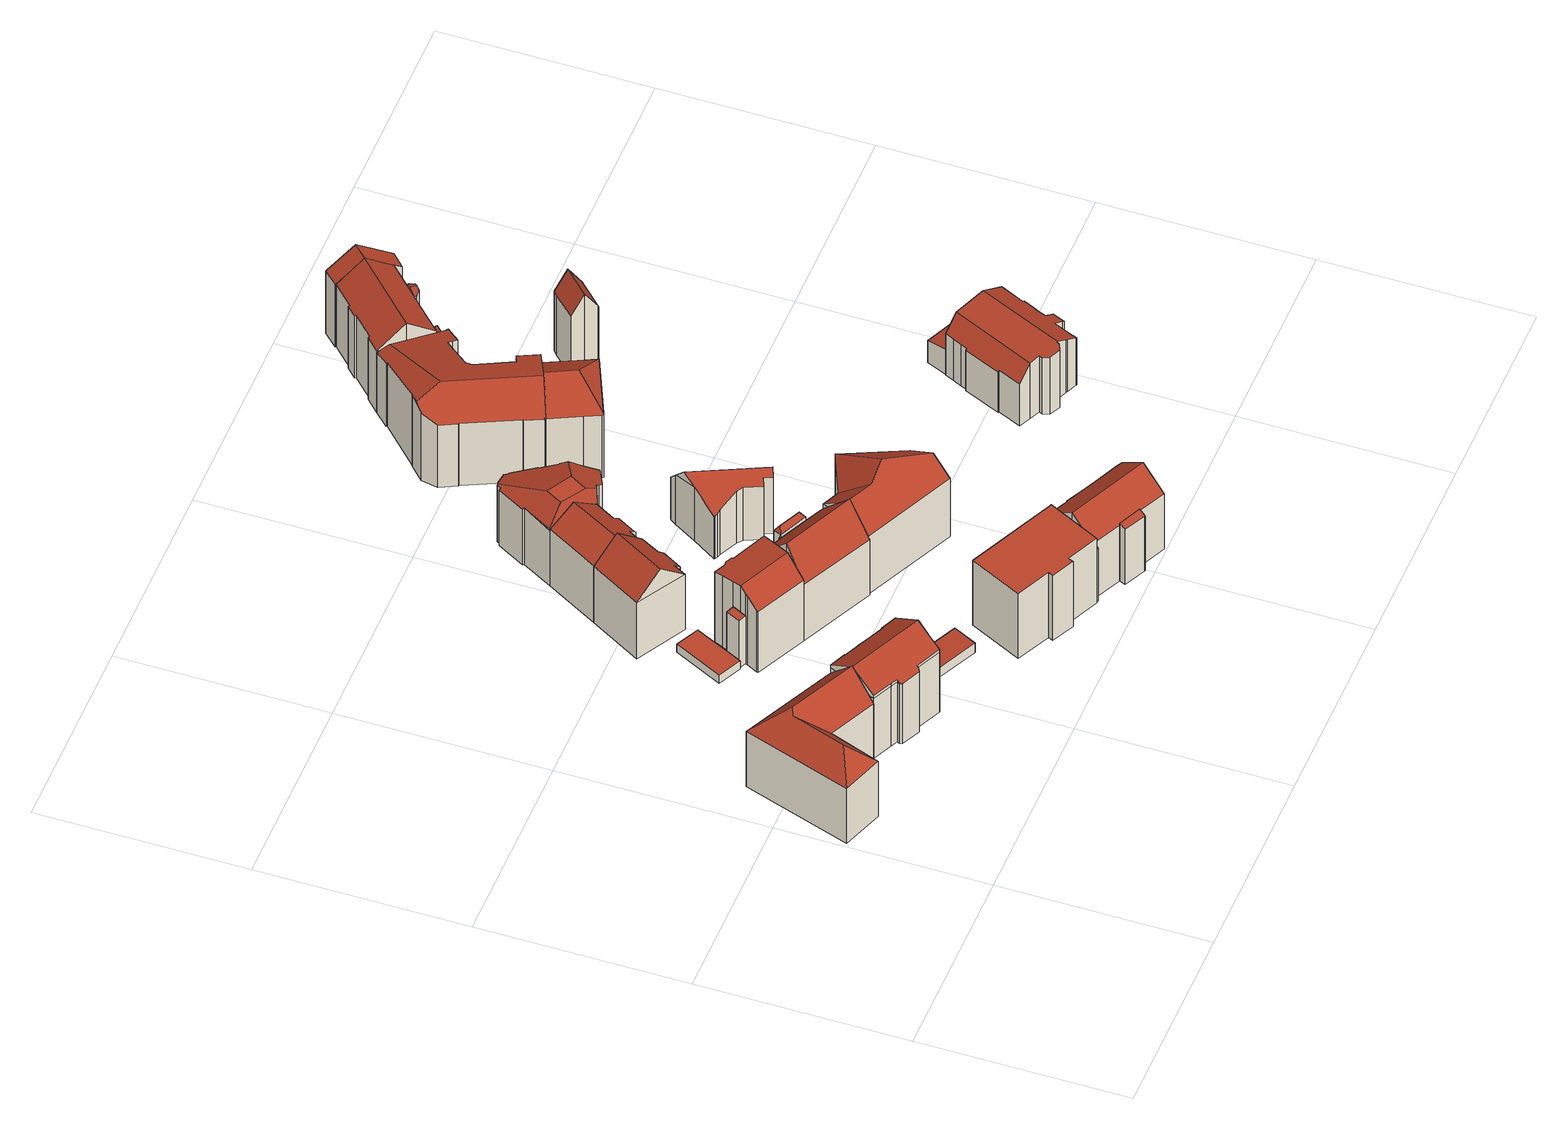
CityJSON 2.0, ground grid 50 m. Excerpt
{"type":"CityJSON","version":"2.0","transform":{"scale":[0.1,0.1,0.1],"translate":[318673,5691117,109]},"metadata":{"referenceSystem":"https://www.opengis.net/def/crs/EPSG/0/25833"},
"CityObjects":{
"building1":{"type":"Building","attributes":{"Dachtyp_tdc":"tdcFreeFormRoof","Gemeindeschluessel":14713000,"Dachneigung":45.86,"QualitaetDacherkennung":14,"Geometrietyp2DReferenz":"3000","function":"31001_9998","roofType":"5000","measuredHeight":23.43},"geometry":[{"type":"MultiSurface","lod":"2","boundaries":[[[0,1,2,3]],[[1,4,5,2]],[[4,6,7,5]],[[6,8,9,7]],[[8,10,11,9]],[[10,0,3,11]],[[12,13,14,10,8]],[[12,8,6]],[[13,12,6,4]],[[15,14,13,4,1]],[[15,1,0]],[[14,15,0,10]],[[3,2,5,7,9,11]]],"semantics":{"surfaces":[{"type":"WallSurface"},{"type":"RoofSurface"},{"type":"GroundSurface"}],"values":[0,0,0,0,0,0,1,0,1,1,1,1,2]}}]},
"building2":{"type":"Building","attributes":{"Dachtyp_tdc":"tdcFreeFormRoof","Gemeindeschluessel":14713000,"Dachneigung":32.24,"QualitaetDacherkennung":67,"Geometrietyp2DReferenz":"3000","function":"31001_9998","roofType":"5000","measuredHeight":23.02},"geometry":[{"type":"MultiSurface","lod":"2","boundaries":[[[16,17,18]],[[18,17,19,20]],[[20,19,21,22]],[[22,21,23,24]],[[24,23,25,26,27]],[[28,29,30,31]],[[32,33,34,29,28]],[[31,30,35,36]],[[36,35,37,38]],[[38,37,39,40]],[[40,39,41]],[[27,26,42,43]],[[43,42,44,45]],[[45,44,46,47]],[[47,46,48,49]],[[49,48,50,51]],[[51,50,52,53]],[[53,52,54,55]],[[55,54,56,57]],[[57,56,58,59]],[[59,58,33,32]],[[60,61,62,63,64,65,66,67,68,69,70,71,72,73,74,75,76,77,78,79,80,81]],[[47,49,61,60]],[[49,51,62,61]],[[51,53,63,62]],[[53,55,64,63]],[[55,57,65,64]],[[57,59,66,65]],[[59,32,67,66]],[[32,28,68,67]],[[28,31,69,68]],[[31,36,70,69]],[[36,38,71,70]],[[38,40,72,71]],[[40,41,73,72]],[[41,16,74,73]],[[16,18,75,74]],[[18,20,76,75]],[[20,22,77,76]],[[22,24,78,77]],[[24,27,79,78]],[[27,43,80,79]],[[43,45,81,80]],[[45,47,60,81]],[[33,58,56,54,52,50,48,46,44,42,26,25,34]],[[39,37,35,30,29,34,25,23,21,19,17,16,41]]],"semantics":{"surfaces":[{"type":"WallSurface"},{"type":"GroundSurface"},{"type":"RoofSurface"}],"values":[0,0,0,0,0,0,0,0,0,0,0,0,0,0,0,0,0,0,0,0,0,1,0,0,0,0,0,0,0,0,0,0,0,0,0,0,0,0,0,0,0,0,0,0,2,2]}}]},
"building3":{"type":"Building","attributes":{"Dachtyp_tdc":"tdcPolyFlatRoof","Gemeindeschluessel":14713000,"Dachneigung":0,"QualitaetDacherkennung":81,"Geometrietyp2DReferenz":"3000","function":"31001_9998","roofType":"1000","measuredHeight":2.42},"geometry":[{"type":"MultiSurface","lod":"2","boundaries":[[[82,83,84,85]],[[83,86,87,84]],[[86,88,89,87]],[[88,90,91,89]],[[90,92,93,91]],[[92,94,95,93]],[[94,82,85,95]],[[94,92,90,88,86,83,82]],[[85,84,87,89,91,93,95]]],"semantics":{"surfaces":[{"type":"WallSurface"},{"type":"RoofSurface"},{"type":"GroundSurface"}],"values":[0,0,0,0,0,0,0,1,2]}}]},
"building4":{"type":"Building","attributes":{"Dachtyp_tdc":"tdcPolyFlatRoof","Gemeindeschluessel":14713000,"Dachneigung":0,"QualitaetDacherkennung":1,"Geometrietyp2DReferenz":"3000","function":"31001_9998","roofType":"1000","measuredHeight":14.25},"geometry":[{"type":"MultiSurface","lod":"2","boundaries":[[[96,97,98,99]],[[97,100,101,98]],[[100,102,103,101]],[[102,96,99,103]],[[102,100,97,96]],[[99,98,101,103]]],"semantics":{"surfaces":[{"type":"WallSurface"},{"type":"RoofSurface"},{"type":"GroundSurface"}],"values":[0,0,0,0,1,2]}}]},
"building5":{"type":"Building","attributes":{"Gemeindeschluessel":14713000,"Dachtyp_tdc":"tdcPolyFlatRoof","Dachneigung":2.97,"QualitaetDacherkennung":75,"Geometrietyp2DReferenz":"3000","function":"31001_9998","roofType":"2100","measuredHeight":3.1},"geometry":[{"type":"MultiSurface","lod":"2","boundaries":[[[104,105,106,107]],[[105,108,109,106]],[[108,110,111,109]],[[110,112,113,111]],[[112,104,107,113]],[[112,110,108,105,104]],[[107,106,109,111,113]]],"semantics":{"surfaces":[{"type":"WallSurface"},{"type":"RoofSurface"},{"type":"GroundSurface"}],"values":[0,0,0,0,0,1,2]}}]},
"building6":{"type":"Building","attributes":{"Gemeindeschluessel":14713000,"Geometrietyp2DReferenz":"3000","function":"31001_9998","roofType":"9999"},"children":["building6-1","building6-2"]},
"building6-1":{"type":"BuildingPart","attributes":{"Dachtyp_tdc":"tdcGableRoof","Dachneigung":10.24,"QualitaetDacherkennung":40,"Geometrietyp2DReferenz":"3000","roofType":"3100","measuredHeight":22.45},"parents":["building6"],"geometry":[{"type":"MultiSurface","lod":"2","boundaries":[[[114,115,116,117]],[[115,118,119,116]],[[118,120,121,122,119]],[[123,124,125,126,127]],[[124,128,129,125]],[[128,130,131,129]],[[130,132,133,131]],[[132,134,135,133]],[[134,136,137,135]],[[136,138,139,137]],[[138,140,141,139]],[[140,142,143,141]],[[142,144,145,143]],[[144,114,117,145]],[[140,138,136,134,132,130,128,124]],[[124,123,146,120,118,115,114,144,142,140]],[[117,116,119,122,147,126,125,129,131,133,135,137,139,141,143,145]],[[148,121,120,146]],[[148,147,122,121]],[[123,127,148,146]],[[127,126,147,148]]],"semantics":{"surfaces":[{"type":"WallSurface"},{"type":"RoofSurface"},{"type":"GroundSurface"},{"type":"ClosureSurface"}],"values":[0,0,0,0,0,0,0,0,0,0,0,0,0,0,1,1,2,0,3,0,3]}}]},
"building6-2":{"type":"BuildingPart","attributes":{"Dachtyp_tdc":"tdcPolyFlatRoof","Dachneigung":42.02,"QualitaetDacherkennung":27,"Geometrietyp2DReferenz":"3000","roofType":"2100","measuredHeight":19.7},"parents":["building6"],"geometry":[{"type":"MultiSurface","lod":"2","boundaries":[[[121,149,150,122]],[[149,151,152,150]],[[151,153,154,152]],[[153,155,156,154]],[[155,157,158,156]],[[157,159,160,158]],[[159,127,126,160]],[[127,159,157,155,153,151,149,121,148]],[[147,122,150,152,154,156,158,160,126]],[[121,122,147,148]],[[147,126,127,148]]],"semantics":{"surfaces":[{"type":"WallSurface"},{"type":"RoofSurface"},{"type":"GroundSurface"},{"type":"ClosureSurface"}],"values":[0,0,0,0,0,0,0,1,2,3,3]}}]},
"building7":{"type":"Building","attributes":{"Dachtyp_tdc":"tdcFreeFormRoof","Gemeindeschluessel":14713000,"Dachneigung":41.99,"QualitaetDacherkennung":57,"Geometrietyp2DReferenz":"3000","function":"31001_9998","roofType":"5000","measuredHeight":22.82},"geometry":[{"type":"MultiSurface","lod":"2","boundaries":[[[161,162,163,164]],[[162,165,166,163]],[[165,167,168,166]],[[167,169,170,168]],[[169,171,172,170]],[[171,173,174,172]],[[173,175,176,174]],[[175,177,178,176]],[[177,161,164,178]],[[165,162,161,179,180,173,171,169,167]],[[180,179,177,175]],[[161,177,179]],[[175,173,180]],[[164,163,166,168,170,172,174,176,178]]],"semantics":{"surfaces":[{"type":"WallSurface"},{"type":"RoofSurface"},{"type":"GroundSurface"}],"values":[0,0,0,0,0,0,0,0,0,1,1,0,0,2]}}]},
"building8":{"type":"Building","attributes":{"Dachtyp_tdc":"tdcPolyFlatRoof","Gemeindeschluessel":14713000,"Dachneigung":0,"QualitaetDacherkennung":54,"Geometrietyp2DReferenz":"3000","function":"31001_9998","roofType":"1000","measuredHeight":19.57},"geometry":[{"type":"MultiSurface","lod":"2","boundaries":[[[181,182,183,184]],[[182,185,186,183]],[[185,187,188,186]],[[187,189,190,188]],[[189,191,192,190]],[[191,193,194,192]],[[193,195,196,194]],[[195,197,198,196]],[[197,199,200,198]],[[199,181,184,200]],[[199,197,195,193,191,189,187,185,182,181]],[[184,183,186,188,190,192,194,196,198,200]]],"semantics":{"surfaces":[{"type":"WallSurface"},{"type":"RoofSurface"},{"type":"GroundSurface"}],"values":[0,0,0,0,0,0,0,0,0,0,1,2]}}]},
"building9":{"type":"Building","attributes":{"Gemeindeschluessel":14713000,"Geometrietyp2DReferenz":"3000","function":"31001_9998","roofType":"9999"},"children":["building9-1","building9-2"]},
"building9-1":{"type":"BuildingPart","attributes":{"Dachtyp_tdc":"tdcGableRoof","Dachneigung":46.59,"QualitaetDacherkennung":47,"Geometrietyp2DReferenz":"3000","roofType":"3100","measuredHeight":24.8},"parents":["building9"],"geometry":[{"type":"MultiSurface","lod":"2","boundaries":[[[201,202,203,204]],[[202,205,206,203]],[[205,207,208,206]],[[207,209,210,208]],[[209,211,131,210]],[[211,212,129,131]],[[212,213,214,129]],[[213,215,160,214]],[[215,216,217,160]],[[216,218,217]],[[213,212,211,209,207,205]],[[205,202,201,219,220,216,215,213]],[[221,204,203,206,208,210,131,129,214,160,217]],[[220,218,216]],[[201,204,221,219]],[[219,221,217,218,220]]],"semantics":{"surfaces":[{"type":"WallSurface"},{"type":"RoofSurface"},{"type":"GroundSurface"},{"type":"ClosureSurface"}],"values":[0,0,0,0,0,0,0,0,0,0,1,1,2,0,3,3]}}]},
"building9-2":{"type":"BuildingPart","attributes":{"Dachtyp_tdc":"tdcFreeFormRoof","Dachneigung":56.79,"QualitaetDacherkennung":24,"Geometrietyp2DReferenz":"3000","roofType":"5000","measuredHeight":18.79},"parents":["building9"],"geometry":[{"type":"MultiSurface","lod":"2","boundaries":[[[218,222,221,217]],[[222,223,224,221]],[[223,225,226,224]],[[225,227,201,204,226]],[[225,223,228,229]],[[223,222,218,220,222,228]],[[222,227,229,228]],[[227,225,229]],[[217,221,224,226,204,221]],[[219,201,227,222]],[[221,204,201,219]],[[220,219,222]],[[218,217,221,219,220]]],"semantics":{"surfaces":[{"type":"WallSurface"},{"type":"RoofSurface"},{"type":"GroundSurface"},{"type":"ClosureSurface"}],"values":[0,0,0,0,1,1,1,1,2,0,3,0,3]}}]},
"building10":{"type":"Building","attributes":{"Dachtyp_tdc":"tdcFreeFormRoof","Gemeindeschluessel":14713000,"Dachneigung":37.4,"QualitaetDacherkennung":34,"Geometrietyp2DReferenz":"3000","function":"31001_9998","roofType":"5000","measuredHeight":21.08},"geometry":[{"type":"MultiSurface","lod":"2","boundaries":[[[230,231,232,233]],[[231,234,235,232]],[[234,236,237,235]],[[236,238,239,237]],[[238,240,241,239]],[[240,242,243,241]],[[242,244,245,243]],[[244,246,247,245]],[[246,230,233,247]],[[248,249,234,231]],[[238,236,249,248,230,246,244,242,240]],[[236,234,249]],[[231,230,248]],[[233,232,235,237,239,241,243,245,247]]],"semantics":{"surfaces":[{"type":"WallSurface"},{"type":"RoofSurface"},{"type":"GroundSurface"}],"values":[0,0,0,0,0,0,0,0,0,1,1,0,0,2]}}]},
"building11":{"type":"Building","attributes":{"Dachtyp_tdc":"tdcPolyFlatRoof","Gemeindeschluessel":14713000,"Dachneigung":0,"QualitaetDacherkennung":64,"Geometrietyp2DReferenz":"3000","function":"31001_9998","roofType":"1000","measuredHeight":2.04},"geometry":[{"type":"MultiSurface","lod":"2","boundaries":[[[250,251,252,253]],[[251,254,255,252]],[[254,256,257,255]],[[256,258,259,257]],[[258,260,261,259]],[[260,262,263,261]],[[262,250,253,263]],[[262,260,258,256,254,251,250]],[[253,252,255,257,259,261,263]]],"semantics":{"surfaces":[{"type":"WallSurface"},{"type":"RoofSurface"},{"type":"GroundSurface"}],"values":[0,0,0,0,0,0,0,1,2]}}]},
"building12":{"type":"Building","attributes":{"Dachtyp_tdc":"tdcFreeFormRoof","Gemeindeschluessel":14713000,"Dachneigung":19.81,"QualitaetDacherkennung":11,"Geometrietyp2DReferenz":"3000","function":"31001_9998","roofType":"5000","measuredHeight":21.28},"geometry":[{"type":"MultiSurface","lod":"2","boundaries":[[[264,265,266,267]],[[265,268,269,266]],[[268,270,271,269]],[[270,272,273,271]],[[272,274,275,273]],[[274,276,277,275]],[[276,278,279,277]],[[278,280,281,279]],[[280,282,283,281]],[[282,284,285,283]],[[284,286,287,285]],[[286,288,289,287]],[[288,290,291,289]],[[290,292,293,291]],[[292,294,295,293]],[[294,296,297,295]],[[296,298,299,297]],[[298,300,301,299]],[[300,302,303,301]],[[302,304,305,303]],[[304,306,307,305]],[[306,308,309,307]],[[308,310,311,309]],[[310,264,267,311]],[[312,302,300,298,296,294,313,314,315]],[[265,264,310,308,306,304,312,315,316,317,270,268]],[[278,276,274,272,317,316,318,319,288,286,284,282,280]],[[290,319,318,314,313,292]],[[318,316,315,314]],[[304,302,312]],[[272,270,317]],[[290,288,319]],[[294,292,313]],[[267,266,269,271,273,275,277,279,281,283,285,287,289,291,293,295,297,299,301,303,305,307,309,311]]],"semantics":{"surfaces":[{"type":"WallSurface"},{"type":"RoofSurface"},{"type":"GroundSurface"}],"values":[0,0,0,0,0,0,0,0,0,0,0,0,0,0,0,0,0,0,0,0,0,0,0,0,1,1,1,1,1,0,0,0,0,2]}}]},
"building13":{"type":"Building","attributes":{"Gemeindeschluessel":14713000,"Geometrietyp2DReferenz":"3000","function":"31001_9998","roofType":"9999"},"children":["building13-1","building13-2"]},
"building13-1":{"type":"BuildingPart","attributes":{"Dachtyp_tdc":"tdcPolyFlatRoof","Dachneigung":29.34,"QualitaetDacherkennung":36,"Geometrietyp2DReferenz":"3000","roofType":"2100","measuredHeight":17.37},"parents":["building13"],"geometry":[{"type":"MultiSurface","lod":"2","boundaries":[[[320,321,322,323]],[[321,324,325,322]],[[324,326,327,328,325]],[[329,320,323,330,331]],[[329,326,324,321,320]],[[323,322,325,328,330]],[[332,327,326]],[[332,328,327]],[[331,332,326,329]],[[331,330,328,332]]],"semantics":{"surfaces":[{"type":"WallSurface"},{"type":"RoofSurface"},{"type":"GroundSurface"},{"type":"ClosureSurface"}],"values":[0,0,0,0,1,2,0,3,0,3]}}]},
"building13-2":{"type":"BuildingPart","attributes":{"Dachtyp_tdc":"tdcGableRoof","Dachneigung":36.2,"QualitaetDacherkennung":52,"Geometrietyp2DReferenz":"3000","roofType":"3100","measuredHeight":21.44},"parents":["building13"],"geometry":[{"type":"MultiSurface","lod":"2","boundaries":[[[327,333,334,328]],[[333,335,336,334]],[[335,337,338,336]],[[337,339,340,338]],[[339,341,342,340]],[[341,343,344,342]],[[343,345,346,344]],[[345,347,348,346]],[[347,349,350,348]],[[349,351,352,350]],[[351,353,354,352]],[[353,355,356,354]],[[355,357,358,356]],[[357,359,360,358]],[[359,361,362,360]],[[361,363,330,362]],[[363,331,330]],[[359,357,355,353,351,349,347,345,343,341,339]],[[339,337,335,333,327,332,331,363,361,359]],[[328,334,336,338,340,342,344,346,348,350,352,354,356,358,360,362,330]],[[328,330,331,332]],[[327,328,332]]],"semantics":{"surfaces":[{"type":"WallSurface"},{"type":"RoofSurface"},{"type":"GroundSurface"},{"type":"ClosureSurface"}],"values":[0,0,0,0,0,0,0,0,0,0,0,0,0,0,0,0,0,1,1,2,3,3]}}]},
"building14":{"type":"Building","attributes":{"Dachtyp_tdc":"tdcFreeFormRoof","Gemeindeschluessel":14713000,"Dachneigung":38.31,"QualitaetDacherkennung":13,"Geometrietyp2DReferenz":"3000","function":"31001_9998","roofType":"5000","measuredHeight":24.73},"geometry":[{"type":"MultiSurface","lod":"2","boundaries":[[[364,365,366,367]],[[365,368,369,366]],[[368,370,371,369]],[[370,372,373,371]],[[372,374,375,373]],[[374,364,367,375]],[[376,374,372]],[[377,376,372,370]],[[378,377,370,368]],[[379,378,368,365]],[[379,365,364]],[[376,377,378,379,364,374]],[[367,366,369,371,373,375]]],"semantics":{"surfaces":[{"type":"WallSurface"},{"type":"RoofSurface"},{"type":"GroundSurface"}],"values":[0,0,0,0,0,0,0,1,1,1,0,1,2]}}]},
"building15":{"type":"Building","attributes":{"Dachtyp_tdc":"tdcFreeFormRoof","Gemeindeschluessel":14713000,"Dachneigung":53.99,"QualitaetDacherkennung":28,"Geometrietyp2DReferenz":"3000","function":"31001_9998","roofType":"5000","measuredHeight":18.1},"geometry":[{"type":"MultiSurface","lod":"2","boundaries":[[[380,381,382,383]],[[381,384,385,382]],[[384,386,387,385]],[[386,388,389,387]],[[388,390,391,389]],[[390,392,393,391]],[[392,394,395,393]],[[394,396,397,395]],[[396,398,399,397]],[[398,400,401,399]],[[400,402,403,401]],[[402,404,405,403]],[[404,406,407,405]],[[406,408,409,407]],[[408,380,383,409]],[[410,384,381,380,408,406,411]],[[394,392,390,388,386,410,411,404,402,400,398,396]],[[386,384,410]],[[406,404,411]],[[383,382,385,387,389,391,393,395,397,399,401,403,405,407,409]]],"semantics":{"surfaces":[{"type":"WallSurface"},{"type":"RoofSurface"},{"type":"GroundSurface"}],"values":[0,0,0,0,0,0,0,0,0,0,0,0,0,0,0,1,1,0,0,2]}}]},
"building16":{"type":"Building","attributes":{"Dachtyp_tdc":"tdcFreeFormRoof","Gemeindeschluessel":14713000,"Dachneigung":33.62,"QualitaetDacherkennung":57,"Geometrietyp2DReferenz":"3000","function":"31001_9998","roofType":"5000","measuredHeight":24.41},"geometry":[{"type":"MultiSurface","lod":"2","boundaries":[[[412,413,414,415]],[[413,416,417,414]],[[416,418,419,417]],[[418,420,421,419]],[[420,422,423,421]],[[422,424,425,423]],[[424,426,427,425]],[[426,428,429,427]],[[428,412,415,429]],[[428,430,431]],[[424,422,420,432,430,428,426]],[[416,413,412,431,430,432,418]],[[412,428,431]],[[420,418,432]],[[415,414,417,419,421,423,425,427,429]]],"semantics":{"surfaces":[{"type":"WallSurface"},{"type":"RoofSurface"},{"type":"GroundSurface"}],"values":[0,0,0,0,0,0,0,0,0,1,1,1,0,0,2]}}]},
"building17":{"type":"Building","attributes":{"Dachtyp_tdc":"tdcFreeFormRoof","Gemeindeschluessel":14713000,"Dachneigung":15.66,"QualitaetDacherkennung":28,"Geometrietyp2DReferenz":"3000","function":"31001_9998","roofType":"5000","measuredHeight":24.1},"geometry":[{"type":"MultiSurface","lod":"2","boundaries":[[[433,434,435,436]],[[434,437,438,435]],[[437,439,440,438]],[[439,441,442,440]],[[441,443,444,442]],[[443,445,446,444]],[[445,447,448,446]],[[447,449,450,448]],[[449,451,452,450]],[[451,453,454,452]],[[453,455,456,454]],[[455,457,458,456]],[[457,459,460,458]],[[459,461,462,460]],[[461,463,464,462]],[[463,465,466,464]],[[465,467,468,466]],[[467,469,470,468]],[[469,471,472,470]],[[471,473,474,472]],[[473,475,476,474]],[[475,477,478,476]],[[477,479,480,478]],[[479,481,482,480]],[[481,483,484,482]],[[483,433,436,484]],[[485,486,437,434,433,483,481,479,487]],[[473,471,469,467,465,463,461,488,485,487,477,475]],[[459,457,455,453,451,449,447,445,443,441,439,486,485,488]],[[439,437,486]],[[461,459,488]],[[479,477,487]],[[436,435,438,440,442,444,446,448,450,452,454,456,458,460,462,464,466,468,470,472,474,476,478,480,482,484]]],"semantics":{"surfaces":[{"type":"WallSurface"},{"type":"RoofSurface"},{"type":"GroundSurface"}],"values":[0,0,0,0,0,0,0,0,0,0,0,0,0,0,0,0,0,0,0,0,0,0,0,0,0,0,1,1,1,0,0,0,2]}}]},
"building18":{"type":"Building","attributes":{"Gemeindeschluessel":14713000,"Geometrietyp2DReferenz":"3000","function":"31001_9998","roofType":"9999"},"children":["building18-1","building18-2","building18-3","building18-4"]},
"building18-1":{"type":"BuildingPart","attributes":{"Dachtyp_tdc":"tdcGableRoof","Dachneigung":36.91,"QualitaetDacherkennung":79,"Geometrietyp2DReferenz":"3000","roofType":"3100","measuredHeight":23.87},"parents":["building18"],"geometry":[{"type":"MultiSurface","lod":"2","boundaries":[[[489,490,491,492]],[[490,493,494,491]],[[493,495,496,494]],[[495,497,498,496]],[[497,499,500,498]],[[499,501,502,500]],[[503,504,505,506]],[[507,508,509,510,511]],[[512,513,514,515]],[[513,516,438,514]],[[516,517,435,438]],[[517,489,492,435]],[[513,512,508,507,504,503,518,519]],[[519,520,501,499,497,495,493,490,489,517,516,513]],[[492,491,494,496,498,500,502,521,522,506,505,511,510,515,514,438,435]],[[523,520,519]],[[521,502,501,520,523]],[[518,524,523,519]],[[503,506,522,524,518]],[[524,522,521,523]],[[507,511,505,504]],[[512,515,525,509,508]],[[525,515,510,509]]],"semantics":{"surfaces":[{"type":"WallSurface"},{"type":"RoofSurface"},{"type":"GroundSurface"},{"type":"ClosureSurface"}],"values":[0,0,0,0,0,0,0,0,0,0,0,0,1,1,2,0,3,0,3,3,3,0,3]}}]},
"building18-2":{"type":"BuildingPart","attributes":{"Dachtyp_tdc":"tdcFreeFormRoof","Dachneigung":27.76,"QualitaetDacherkennung":17,"Geometrietyp2DReferenz":"3000","roofType":"5000","measuredHeight":16.16},"parents":["building18"],"geometry":[{"type":"MultiSurface","lod":"2","boundaries":[[[526,525,515,440]],[[509,527,528,510]],[[527,526,440,528]],[[525,526,529]],[[526,527,530,529]],[[527,509,530]],[[509,525,529,530]],[[440,515,510,528]],[[510,515,525,509]]],"semantics":{"surfaces":[{"type":"WallSurface"},{"type":"RoofSurface"},{"type":"GroundSurface"},{"type":"ClosureSurface"}],"values":[0,0,0,1,1,1,1,2,3]}}]},
"building18-3":{"type":"BuildingPart","attributes":{"Dachtyp_tdc":"tdcGableRoof","Dachneigung":36.22,"QualitaetDacherkennung":67,"Geometrietyp2DReferenz":"3000","roofType":"3100","measuredHeight":23.8},"parents":["building18"],"geometry":[{"type":"MultiSurface","lod":"2","boundaries":[[[531,502,501]],[[531,532,533,502]],[[532,534,535,533]],[[534,536,537,535]],[[536,538,539,537]],[[538,540,541,539]],[[540,542,543,541]],[[542,503,506,543]],[[538,536,534,532,531,520,523,524]],[[524,518,503,542,540,538]],[[506,522,521,502,533,535,537,539,541,543]],[[522,506,503,518,524]],[[531,501,520]],[[501,502,521,523,520]],[[523,521,522,524]]],"semantics":{"surfaces":[{"type":"WallSurface"},{"type":"RoofSurface"},{"type":"GroundSurface"},{"type":"ClosureSurface"}],"values":[0,0,0,0,0,0,0,0,1,1,2,3,0,3,3]}}]},
"building18-4":{"type":"BuildingPart","attributes":{"Dachtyp_tdc":"tdcFreeFormRoof","Dachneigung":13.9,"QualitaetDacherkennung":40,"Geometrietyp2DReferenz":"3000","roofType":"5000","measuredHeight":19.61},"parents":["building18"],"geometry":[{"type":"MultiSurface","lod":"2","boundaries":[[[544,545,546,505,504]],[[545,547,548,546]],[[547,549,550,548]],[[549,551,552,550]],[[551,553,507,511,552]],[[547,545,544,554,555]],[[549,555,554,553,551]],[[549,547,555]],[[544,553,554]],[[505,546,548,550,552,511]],[[544,504,507,553]],[[504,505,511,507]]],"semantics":{"surfaces":[{"type":"WallSurface"},{"type":"RoofSurface"},{"type":"GroundSurface"},{"type":"ClosureSurface"}],"values":[0,0,0,0,0,1,1,0,0,2,0,3]}}]},
"building19":{"type":"Building","attributes":{"Dachtyp_tdc":"tdcFreeFormRoof","Gemeindeschluessel":14713000,"Dachneigung":4.25,"QualitaetDacherkennung":22,"Geometrietyp2DReferenz":"3000","function":"31001_9998","roofType":"5000","measuredHeight":17.25},"geometry":[{"type":"MultiSurface","lod":"2","boundaries":[[[556,557,558,559]],[[557,560,561,558]],[[560,562,563,561]],[[562,564,565,563]],[[564,566,567,565]],[[566,568,569,567]],[[568,570,571,569]],[[570,572,573,571]],[[572,574,575,573]],[[574,576,577,575]],[[576,578,579,577]],[[578,580,581,579]],[[580,582,583,581]],[[582,584,585,583]],[[584,586,587,585]],[[586,588,589,587]],[[588,590,591,589]],[[590,592,593,591]],[[592,594,595,593]],[[594,596,597,595]],[[596,598,599,597]],[[598,600,601,599]],[[600,602,603,601]],[[602,604,605,603]],[[604,606,607,605]],[[606,608,609,607]],[[608,610,611,609]],[[610,612,613,611]],[[612,614,615,613]],[[614,616,617,615]],[[616,618,619,617]],[[618,620,621,619]],[[620,622,623,621]],[[622,624,625,623]],[[624,626,627,625]],[[626,628,629,627]],[[628,630,631,629]],[[630,556,559,631]],[[626,624,622,620,618,616,614,612,610,608,606,604,602,600,598,596,594,592,590,588,586,584]],[[582,580,578,576,574,572,570,568,566,564]],[[584,582,564,562,560,557,556,630,628,626]],[[559,558,561,563,565,567,569,571,573,575,577,579,581,583,585,587,589,591,593,595,597,599,601,603,605,607,609,611,613,615,617,619,621,623,625,627,629,631]]],"semantics":{"surfaces":[{"type":"WallSurface"},{"type":"RoofSurface"},{"type":"GroundSurface"}],"values":[0,0,0,0,0,0,0,0,0,0,0,0,0,0,0,0,0,0,0,0,0,0,0,0,0,0,0,0,0,0,0,0,0,0,0,0,0,0,1,1,1,2]}}]},
"building20":{"type":"Building","attributes":{"Dachtyp_tdc":"tdcFreeFormRoof","Gemeindeschluessel":14713000,"Dachneigung":58.02,"QualitaetDacherkennung":3,"Geometrietyp2DReferenz":"3000","function":"31001_9998","roofType":"5000","measuredHeight":23.27},"geometry":[{"type":"MultiSurface","lod":"2","boundaries":[[[632,633,634,635]],[[633,636,637,634]],[[636,638,639,637]],[[638,640,641,639]],[[640,642,643,641]],[[642,644,645,643]],[[644,646,647,645]],[[646,648,649,647]],[[648,650,651,649]],[[650,632,635,651]],[[646,644,642,640,638]],[[638,636,633,632,650,648,646]],[[635,634,637,639,641,643,645,647,649,651]]],"semantics":{"surfaces":[{"type":"WallSurface"},{"type":"RoofSurface"},{"type":"GroundSurface"}],"values":[0,0,0,0,0,0,0,0,0,0,1,1,2]}}]},
"building21":{"type":"Building","attributes":{"Dachtyp_tdc":"tdcPolyFlatRoof","Gemeindeschluessel":14713000,"Dachneigung":9.1,"QualitaetDacherkennung":52,"Geometrietyp2DReferenz":"3000","function":"31001_9998","roofType":"2100","measuredHeight":7.5},"geometry":[{"type":"MultiSurface","lod":"2","boundaries":[[[652,653,654,655]],[[653,656,657,654]],[[656,658,659,657]],[[658,660,661,659]],[[660,662,663,661]],[[662,664,665,663]],[[664,666,667,665]],[[666,668,669,667]],[[668,652,655,669]],[[668,666,664,662,660,658,656,653,652]],[[655,654,657,659,661,663,665,667,669]]],"semantics":{"surfaces":[{"type":"WallSurface"},{"type":"RoofSurface"},{"type":"GroundSurface"}],"values":[0,0,0,0,0,0,0,0,0,1,2]}}]}
},
"vertices":[
[105,300,175],[5,335,175],[5,335,9],[105,300,9],[93,595,175],[93,595,9],[320,487,175],[320,487,9],[264,369,175],[264,369,9],[150,422,175],[150,422,9],[292,428,243],[132,504,243],[118,498,232],[73,368,231],
[327,326,191],[325,332,194],[325,332,191],[328,338,198],[328,338,191],[312,346,199],[312,346,191],[264,369,199],[264,369,191],[292,428,240],[320,487,199],[320,487,191],[459,317,191],[459,317,221],[457,313,218],[457,313,191],[479,359,191],[479,359,230],[472,344,240],[444,285,199],[444,285,191],[382,313,198],[382,313,191],[379,308,194],[379,308,191],[372,305,191],[359,469,200],[359,469,191],[358,468,200],[358,468,191],[394,451,200],[394,451,191],[394,452,200],[394,452,191],[425,437,200],[425,437,191],[461,420,200],[461,420,191],[462,423,198],[462,423,191],[501,406,198],[501,406,191],[500,404,200],[500,404,191],[394,451,10],[394,452,10],[425,437,10],[461,420,10],[462,423,10],[501,406,10],[500,404,10],[479,359,10],[459,317,10],[457,313,10],[444,285,10],[382,313,10],[379,308,10],[372,305,10],[327,326,10],[325,332,10],[328,338,10],[312,346,10],[264,369,10],[320,487,10],[359,469,10],[358,468,10],
[417,727,36],[361,755,36],[361,755,12],[417,727,12],[418,872,36],[418,872,12],[474,845,36],[474,845,12],[450,795,36],[450,795,12],[436,765,36],[436,765,12],[419,730,36],[419,730,12],
[419,730,154],[436,765,154],[436,765,11],[419,730,11],[455,757,154],[455,757,11],[438,722,154],[438,722,11],
[521,328,42],[545,377,45],[545,377,14],[521,328,14],[548,382,45],[548,382,14],[659,329,45],[659,329,14],[634,274,42],[634,274,14],
[479,808,219],[508,795,219],[508,795,9],[479,808,9],[516,797,218],[516,797,9],[532,789,218],[532,789,202],[532,789,9],[617,746,219],[574,677,233],[574,677,9],[617,746,9],[617,746,200],[547,632,192],[547,632,9],[546,630,191],[546,630,9],[423,689,192],[423,689,9],[424,692,195],[424,692,9],[436,717,217],[436,717,9],[438,722,220],[438,722,9],[445,737,233],[445,737,9],[455,757,229],[455,757,9],[469,786,223],[469,786,9],[530,785,219],[530,785,9],[530,785,206],
[535,794,196],[535,794,9],[569,777,195],[569,777,9],[576,790,181],[576,790,9],[607,775,180],[607,775,9],[627,763,181],[627,763,9],[618,748,197],[618,748,9],
[557,1004,178],[560,1002,175],[560,1002,9],[557,1004,9],[537,959,174],[537,959,9],[551,950,159],[551,950,9],[524,903,159],[524,903,9],[509,911,174],[509,911,9],[491,879,175],[491,879,9],[372,946,178],[372,946,9],[443,1069,179],[443,1069,9],[499,1037,238],[430,914,238],
[647,181,211],[708,306,211],[708,306,15],[647,181,15],[711,305,211],[711,305,15],[920,208,211],[920,208,15],[923,207,211],[923,207,15],[861,81,211],[861,81,15],[784,116,211],[784,116,15],[778,104,211],[778,104,15],[723,130,211],[723,130,15],[729,142,211],[729,142,15],
[735,695,171],[782,673,171],[782,673,9],[735,695,9],[748,600,257],[748,600,9],[724,548,181],[724,548,9],[723,545,176],[723,545,9],[546,630,178],[547,632,181],[576,680,257],[576,680,9],[618,748,172],[623,746,172],[623,746,9],[623,746,110],[666,727,172],[660,729,172],[666,727,9],
[666,727,182],[674,745,182],[674,745,9],[743,713,182],[743,713,9],[735,695,182],[679,732,197],[730,708,197],
[557,1004,171],[443,1069,181],[443,1069,10],[557,1004,10],[513,1194,181],[513,1194,10],[627,1129,172],[627,1129,10],[601,1083,172],[601,1083,10],[615,1075,159],[615,1075,10],[591,1031,158],[591,1031,10],[590,1028,158],[590,1028,10],[575,1036,171],[575,1036,10],[501,1036,221],[571,1161,221],
[560,1002,32],[557,1004,32],[557,1004,12],[560,1002,12],[575,1036,32],[575,1036,12],[590,1028,32],[590,1028,12],[591,1031,32],[591,1031,12],[637,993,32],[637,993,12],[612,963,32],[612,963,12],
[671,1280,190],[669,1279,190],[669,1279,11],[671,1280,11],[688,1236,200],[688,1236,11],[690,1237,199],[690,1237,11],[709,1195,190],[709,1195,11],[708,1194,191],[708,1194,11],[724,1158,174],[724,1158,11],[691,1143,185],[691,1143,11],[683,1139,188],[683,1139,11],[667,1132,193],[667,1132,11],[657,1135,199],[657,1135,11],[653,1141,202],[653,1141,11],[646,1137,205],[646,1137,11],[627,1129,175],[627,1129,11],[513,1194,176],[513,1194,11],[555,1268,181],[555,1268,11],[552,1270,177],[552,1270,11],[590,1338,177],[590,1338,11],[594,1336,181],[594,1336,11],[599,1345,181],[599,1345,11],[608,1346,182],[608,1346,11],[639,1345,176],[639,1345,11],[644,1335,178],[644,1335,11],[646,1335,177],[646,1335,11],[602,1345,183],[514,1195,181],[557,1186,224],[579,1226,224],[641,1193,222],[698,1221,203],[617,1151,222],[639,1134,207],
[987,17,182],[985,18,182],[985,18,17],[987,17,17],[933,43,182],[933,43,17],[939,57,191],[939,57,184],[939,57,17],[994,32,191],[994,32,17],[994,32,184],[939,57,185],
[872,89,185],[872,89,17],[866,79,176],[866,79,17],[861,81,176],[861,81,17],[895,149,232],[895,149,17],[923,207,187],[923,207,17],[966,186,187],[966,186,17],[967,188,186],[967,188,17],[1013,166,186],[1013,166,17],[1015,165,186],[1015,165,17],[1035,155,186],[1035,155,17],[1038,154,186],[1038,154,17],[1104,123,187],[1104,123,17],[1116,117,187],[1116,117,17],[1089,59,232],[1089,59,17],[1061,1,184],[1061,1,17],[994,32,185],
[724,548,184],[782,673,184],[782,673,10],[724,548,10],[825,654,184],[825,654,10],[932,700,184],[932,700,10],[998,554,184],[998,554,10],[947,445,184],[947,445,10],[969,492,225],[884,577,258],[824,578,238],[753,611,238],
[866,845,141],[853,838,162],[853,838,13],[866,845,13],[862,819,161],[862,819,13],[823,801,182],[823,801,13],[814,820,182],[814,820,13],[799,814,172],[799,814,13],[781,854,172],[781,854,13],[769,864,168],[769,864,13],[724,885,148],[724,885,13],[715,888,144],[715,888,13],[710,891,141],[710,891,13],[707,892,140],[707,892,13],[743,950,175],[743,950,13],[777,1005,162],[777,1005,13],[787,1020,141],[787,1020,13],[840,809,194],[762,981,194],
[858,1198,199],[856,1201,199],[856,1201,11],[858,1198,11],[840,1237,199],[840,1237,11],[806,1310,199],[806,1310,11],[958,1378,201],[958,1378,11],[962,1380,198],[962,1380,11],[995,1308,198],[995,1308,11],[1013,1269,198],[1013,1269,11],[1014,1266,198],[1014,1266,11],[915,1275,255],[862,1200,202],[883,1344,255],
[843,1687,200],[876,1720,192],[876,1720,10],[843,1687,10],[878,1718,193],[878,1718,10],[989,1606,191],[989,1606,10],[995,1601,191],[995,1601,10],[959,1567,204],[959,1567,10],[950,1575,205],[950,1575,10],[942,1583,206],[942,1583,10],[926,1568,212],[926,1568,10],[876,1519,231],[876,1519,10],[873,1502,233],[873,1502,10],[914,1416,233],[914,1416,10],[936,1426,226],[936,1426,10],[958,1378,226],[958,1378,10],[809,1311,199],[809,1311,10],[807,1314,199],[807,1314,10],[805,1313,197],[805,1313,10],[786,1355,197],[786,1355,10],[787,1355,198],[787,1355,10],[730,1480,198],[730,1480,10],[729,1480,197],[729,1480,10],[709,1521,197],[709,1521,10],[716,1561,213],[716,1561,10],[751,1594,224],[751,1594,10],[752,1593,224],[752,1593,10],[845,1685,201],[845,1685,10],[785,1543,251],[897,1698,204],[733,1577,228],[877,1342,251],
[908,1751,196],[910,1749,198],[910,1749,10],[908,1751,10],[959,1797,198],[959,1797,10],[957,1800,196],[957,1800,10],[981,1823,196],[981,1823,10],[983,1821,198],[983,1821,10],[1032,1869,198],[1032,1869,10],[1129,1774,198],[1082,1728,198],[1082,1728,10],[1129,1774,10],[1052,1698,198],[1005,1652,198],[1005,1652,166],[1005,1652,10],[1052,1698,10],[974,1621,198],[926,1670,249],[926,1670,10],[974,1621,10],[878,1718,198],[876,1720,196],[1120,1783,207],[1080,1822,249],[1058,1844,225],[1080,1822,10],[1081,1822,10],[1080,1822,248],[1081,1822,248],[974,1621,166],
[989,1606,166],[1020,1636,166],[1020,1636,10],[985,1617,172],[1005,1636,172],
[1032,1869,199],[1030,1871,197],[1030,1871,10],[1063,1904,197],[1063,1904,10],[1066,1902,199],[1066,1902,10],[1113,1854,248],[1113,1854,10],[1176,1791,183],[1176,1791,10],[1144,1760,183],[1144,1760,10],
[1082,1728,199],[1086,1723,200],[1086,1723,10],[1086,1710,203],[1086,1710,10],[1070,1695,203],[1070,1695,10],[1056,1695,200],[1056,1695,10],[1052,1698,200],[1070,1715,206],[1081,1704,206],
[1383,356,190],[1358,368,188],[1358,368,18],[1383,356,18],[1352,385,187],[1352,385,18],[1355,392,187],[1355,392,18],[1330,404,185],[1330,404,18],[1301,417,144],[1301,417,18],[1326,473,143],[1326,473,18],[1323,474,139],[1323,474,18],[1362,562,139],[1362,562,18],[1365,561,142],[1365,561,18],[1371,575,142],[1371,575,18],[1381,596,143],[1381,596,18],[1391,618,143],[1391,618,18],[1420,605,185],[1420,605,18],[1496,571,191],[1496,571,18],[1548,548,161],[1548,548,18],[1523,491,160],[1523,491,18],[1526,489,159],[1526,489,18],[1524,485,159],[1524,485,18],[1514,462,158],[1514,462,18],[1513,458,158],[1513,458,18],[1511,456,158],[1511,456,18],[1510,457,159],[1510,457,18],[1500,432,159],[1500,432,18],[1523,422,146],[1523,422,18],[1510,392,146],[1510,392,18],[1506,394,148],[1506,394,18],[1484,404,160],[1484,404,18],[1471,376,161],[1471,376,18],[1462,355,161],[1462,355,18],[1463,355,160],[1463,355,18],[1459,345,160],[1459,345,18],[1458,346,161],[1458,346,18],[1434,357,175],[1434,357,18],[1430,358,177],[1430,358,18],[1406,369,191],[1406,369,18],[1404,370,191],[1404,370,18],[1400,363,191],[1400,363,18],
[1231,1383,183],[1175,1326,183],[1175,1326,3],[1231,1383,3],[1174,1327,186],[1174,1327,3],[1151,1349,235],[1151,1349,3],[1128,1371,183],[1128,1371,3],[1176,1421,182],[1176,1421,3],[1187,1431,183],[1187,1431,3],[1210,1409,235],[1210,1409,3],[1236,1385,179],[1236,1385,3],[1233,1382,179],[1233,1382,3],
[1391,618,95],[1412,666,86],[1412,666,20],[1391,618,20],[1468,641,86],[1468,641,20],[1474,638,86],[1474,638,20],[1506,624,86],[1506,624,20],[1512,621,86],[1512,621,20],[1568,597,86],[1568,597,20],[1568,594,87],[1568,594,20],[1548,548,95],[1548,548,20]
]}
